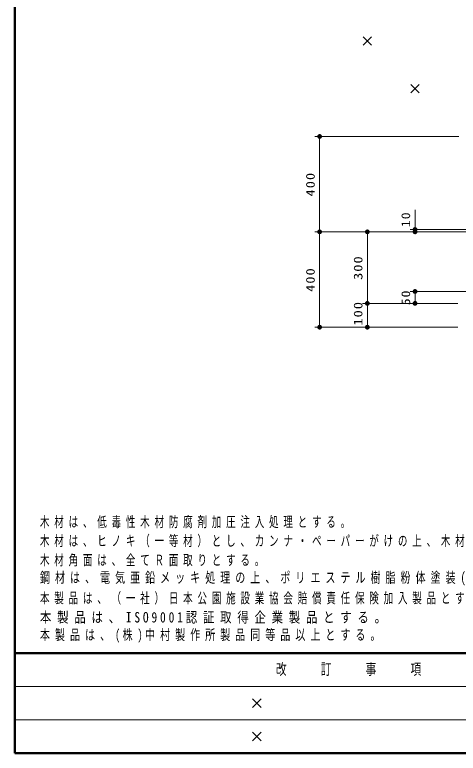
# Model space of a CAD drawing. Units: millimetres at full size, sheet at 1:20; some dimension numbers follow another scale. Extents: x -7700 to 0, y 0 to 5340.
# Drawn here: x -7700 to -5840, y 0 to 3097 of the extents above; entities that cross this region are included whole.
import ezdxf

# ---------------------------------------------------------------- set-up
doc = ezdxf.new("R2010")
doc.units = ezdxf.units.MM
doc.header["$LTSCALE"] = 20
doc.layers.add('layer1', color=7, linetype='Continuous', lineweight=25)
doc.layers.add('layer2', color=4, linetype='Continuous', lineweight=13)
doc.styles.add('ＭＳ ゴシック', font='')
doc.styles.get('ＭＳ ゴシック').set_extended_font_data('MS Gothic')

# ---------------------------------------------------------------- blocks, each defined once
blk = doc.blocks.new('x')
at = {"color": 0, "linetype": 'Continuous', "lineweight": -2}
for p, q in [((-0.884, -0.884), (0.884, 0.884)), ((0.884, -0.884), (-0.884, 0.884))]:
    blk.add_line(p, q, dxfattribs=at)
blk = doc.blocks.new('filled_dot')
at = {"color": 0, "linetype": 'Continuous', "lineweight": -2, "const_width": 1.25}
blk.add_lwpolyline([(-0.625, 0, 1), (0.625, 0, 1)], format="xyb", close=True, dxfattribs=at)

msp = doc.modelspace()

# ---------------------------------------------------------------- linework, layer by layer
at = {"layer": 'layer1', "lineweight": 13}
for p, q in [((-5838.55, 2586.39), (-6441.55, 2586.39)), ((-6421.55, 2186.39), (-6421.55, 2586.39)), ((-6021.55, 2186.39), (-6021.55, 2279.11)), ((-5841.55, 2186.39), (-6441.55, 2186.39)), ((-5798.11, 2186.39), (-6441.55, 2186.39)), ((-6421.55, 1786.39), (-6421.55, 2186.39)), ((-6221.55, 1886.39), (-6221.55, 2186.39)), ((-5781.55, 2196.39), (-6041.55, 2196.39)), ((-5841.55, 2186.39), (-6041.55, 2186.39)), ((-5614.05, 1936.39), (-6041.55, 1936.39)), ((-6021.55, 1886.39), (-6021.55, 1936.39)), ((-5841.55, 1886.39), (-6241.55, 1886.39)), ((-6221.55, 1786.39), (-6221.55, 1886.39)), ((-5841.55, 1886.39), (-6041.55, 1886.39)), ((-5841.55, 1786.39), (-6441.55, 1786.39))]:
    msp.add_line(p, q, dxfattribs=at)
at = {"layer": 'layer2', "color": 7, "lineweight": 50}
for p, q in [((-7700, 5340), (-7700, 0)), ((-7700, 420), (0, 420)), ((-7700, 0), (0, 0))]:
    msp.add_line(p, q, dxfattribs=at)
at = {"layer": 'layer2', "color": 7}
for p, q in [((-7700, 280), (-4870, 280)), ((-7700, 140), (-4870, 140))]:
    msp.add_line(p, q, dxfattribs=at)

# ---------------------------------------------------------------- block references
at = {"layer": 'layer1', "xscale": 20, "yscale": 20}
for p in [(-6221.55, 2986.39), (-6021.55, 2786.39)]:
    msp.add_blockref('x', p, dxfattribs=at)
at = {"layer": 'layer1', "lineweight": 13, "xscale": 8, "yscale": 8}
for p, rotation in [((-6421.55, 2586.39), 270), ((-6021.55, 2196.39), 270), ((-6421.55, 2186.39), 270), ((-6421.55, 2186.39), 90), ((-6221.55, 2186.39), 270), ((-6021.55, 2186.39), 90), ((-6021.55, 1936.39), 270), ((-6221.55, 1886.39), 90), ((-6221.55, 1886.39), 270), ((-6021.55, 1886.39), 90), ((-6421.55, 1786.39), 90), ((-6221.55, 1786.39), 90)]:
    msp.add_blockref('filled_dot', p, dxfattribs=dict(at, rotation=rotation))
at = {"layer": 'layer2', "color": 7, "xscale": 20, "yscale": 20}
for p in [(-6685, 210), (-6685, 70)]:
    msp.add_blockref('x', p, dxfattribs=at)

# ---------------------------------------------------------------- texts
at = {"layer": 'layer1', "char_height": 36.66, "attachment_point": 8, "rotation": 90, "style": 'ＭＳ ゴシック'}
for s, insert in [('\\T1.15;\\W1.2;400', (-6441.55, 2386.39)), ('\\T1.15;\\W1.15;10', (-6041.55, 2239.11)), ('\\T1.15;\\W1.2;300', (-6241.55, 2036.39)), ('\\T1.15;\\W1.2;400', (-6441.55, 1986.39)), ('\\T1.15;\\W1.15;50', (-6041.55, 1911.39)), ('\\T1.15;\\W1.2;100', (-6241.55, 1844.84))]:
    msp.add_mtext(s, dxfattribs=dict(at, insert=insert))
at = {"layer": 'layer1', "char_height": 43.99, "attachment_point": 7, "style": 'ＭＳ ゴシック'}
for s, insert in [('\\T1.5;\\W0.65;木材は、低毒性木材防腐剤加圧注入処理とする。', (-7594.41, 943.28)), ('\\T1.5;\\W0.65;木材は、ヒノキ（一等材）とし、カンナ・ペーパーがけの上、木材保護着色塗料（メイプル）塗装仕上げとする。', (-7594.41, 863.28)), ('\\T1.5;\\W0.65;木材角面は、全てＲ面取りとする。', (-7594.41, 783.28)), ('\\T1.5;\\W0.7;鋼材は、電気亜鉛メッキ処理の上、ポリエステル樹脂粉体塗装(ダークグレー)仕上げとする。', (-7594.41, 703.28)), ('\\T1.5;\\W0.65;本製品は、（一社）日本公園施設業協会賠償責任保険加入製品とする。', (-7594.41, 623.28)), ('\\T1.5;\\W0.8;本製品は、ISO9001認証取得企業製品とする。', (-7594.41, 543.28)), ('\\T1.5;\\W0.7;本製品は、(株)中村製作所製品同等品以上とする。', (-7594.41, 463.28))]:
    msp.add_mtext(s, dxfattribs=dict(at, insert=insert))
at = {"layer": 'layer2', "insert": (-6605, 350), "char_height": 46.92, "attachment_point": 4, "style": 'ＭＳ ゴシック'}
msp.add_mtext('\\T1.4;\\W0.7;改\u3000\u3000訂\u3000\u3000事\u3000\u3000項', dxfattribs=at)

doc.saveas('drawing.dxf')
